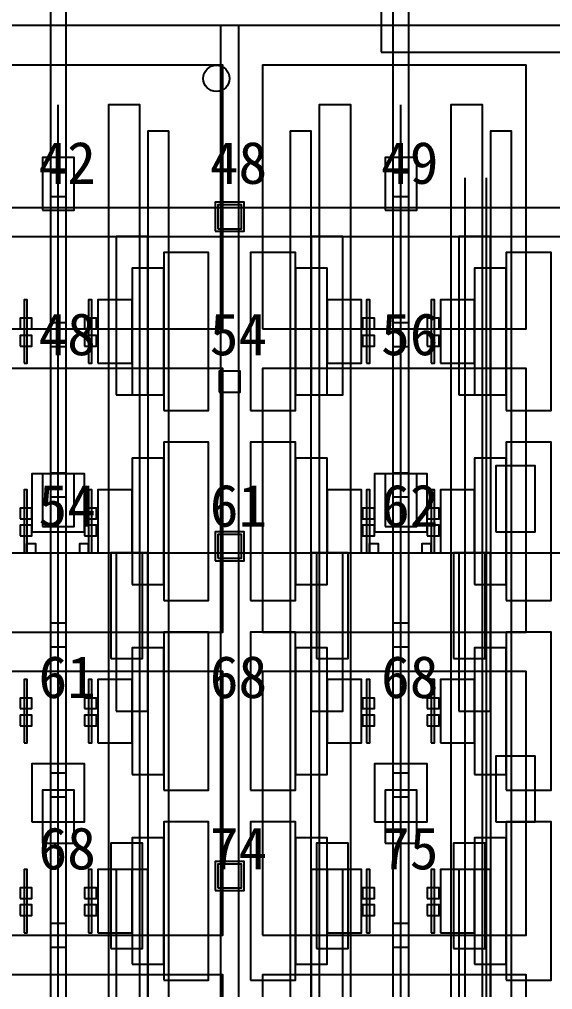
# Model space of a CAD drawing. Header units: metres. Extents: x -1640 to 1560, y -268 to 2338.
# Drawn here: x -341.73 to -321.49, y 2080.44 to 2117.24 of the extents above; entities that cross this region are included whole.
import ezdxf

# ---------------------------------------------------------------- set-up
doc = ezdxf.new("R2010")
doc.units = ezdxf.units.M
for name, color, linetype in [('1F_CHL', 4, 'Continuous'), ('1F_EHS_EXTINGUISHER_HYDRANT_CABINET_CONCEPT', 1, 'Continuous'), ('1F_PUMP', 2, 'Continuous'), ('1F_SCR', 3, 'Continuous'), ('1F_STRUCT_COLUMN', 8, 'Continuous'), ('1F_ZONE', 3, 'Continuous'), ('2F_CSF_LATERAL_RACK_CONCEPT', 9, 'Continuous'), ('2F_RFG', 5, 'Continuous'), ('2F_STRUCT_COLUMN', 8, 'Continuous'), ('2F_VMB', 6, 'Continuous'), ('2F_ZONE', 3, 'Continuous'), ('3F_CLEANROOM_OVERHEAD_PIPE_DUCT_CONCEPT', 9, 'Continuous'), ('3F_EHS_EGRESS_DIST_M', 2, 'Continuous'), ('3F_ETCH', 2, 'Continuous'), ('3F_FOUP', 5, 'Continuous'), ('3F_OHT', 9, 'Continuous'), ('3F_OHTV', 1, 'Continuous'), ('3F_STRUCT_COLUMN', 8, 'Continuous'), ('3F_TBAR', 6, 'Continuous'), ('3F_ZONE', 3, 'Continuous'), ('4F_FFU', 1, 'Continuous'), ('4F_STRUCT_PLENUM_TRUSS_CONCEPT', 9, 'Continuous'), ('4F_ZONE', 3, 'Continuous'), ('5F_CHL', 4, 'Continuous'), ('5F_EHS_EXTINGUISHER_HYDRANT_CABINET_CONCEPT', 1, 'Continuous'), ('5F_PUMP', 2, 'Continuous'), ('5F_SCR', 3, 'Continuous'), ('5F_STRUCT_COLUMN', 8, 'Continuous'), ('5F_ZONE', 3, 'Continuous'), ('6F_CSF_LATERAL_RACK_CONCEPT', 9, 'Continuous'), ('6F_RFG', 5, 'Continuous'), ('6F_STRUCT_COLUMN', 8, 'Continuous'), ('6F_VMB', 6, 'Continuous'), ('6F_ZONE', 3, 'Continuous'), ('7F_CLEANROOM_OVERHEAD_PIPE_DUCT_CONCEPT', 9, 'Continuous'), ('7F_EHS_EGRESS_DIST_M', 2, 'Continuous'), ('7F_ETCH', 2, 'Continuous'), ('7F_FOUP', 5, 'Continuous'), ('7F_OHT', 9, 'Continuous'), ('7F_OHTV', 1, 'Continuous'), ('7F_STRUCT_COLUMN', 8, 'Continuous'), ('7F_TBAR', 6, 'Continuous'), ('7F_ZONE', 3, 'Continuous'), ('8F_FFU', 1, 'Continuous'), ('8F_STRUCT_PLENUM_TRUSS_CONCEPT', 9, 'Continuous'), ('8F_ZONE', 3, 'Continuous'), ('EHS_GAS_SUPPLY', 3, 'Continuous'), ('EHS_PROCESS_EXHAUST', 1, 'Continuous'), ('EHS_TREATED_EXHAUST', 30, 'Continuous'), ('RF_RSC', 4, 'Continuous'), ('UTIL_GAS.SPEC_CONCEPT', 3, 'Continuous'), ('UTIL_PCW.R_CONCEPT', 1, 'Continuous'), ('UTIL_PCW.S_CONCEPT', 6, 'Continuous'), ('UTIL_UPW.R_CONCEPT', 2, 'Continuous'), ('UTIL_UPW.S_CONCEPT', 1, 'Continuous')]:
    doc.layers.add(name, color=color, linetype=linetype)

msp = doc.modelspace()

# ---------------------------------------------------------------- linework, layer by layer
at = {"layer": '1F_CHL'}
for points in [[(-323.65, 2097.8), (-322.15, 2097.8), (-322.15, 2100.3), (-323.65, 2100.3)], [(-323.65, 2086.8), (-322.15, 2086.8), (-322.15, 2089.3), (-323.65, 2089.3)]]:
    msp.add_lwpolyline(points, close=True, dxfattribs=at)
at = {"layer": '1F_EHS_EXTINGUISHER_HYDRANT_CABINET_CONCEPT'}
msp.add_circle((-334.25, 2115), 0.5, dxfattribs=at)
at = {"layer": '1F_PUMP'}
for points in [[(-338.25, 2093), (-337.05, 2093), (-337.05, 2097), (-338.25, 2097)], [(-330.45, 2093), (-329.25, 2093), (-329.25, 2097), (-330.45, 2097)], [(-325.25, 2093), (-324.05, 2093), (-324.05, 2097), (-325.25, 2097)], [(-338.25, 2082), (-337.05, 2082), (-337.05, 2086), (-338.25, 2086)], [(-330.45, 2082), (-329.25, 2082), (-329.25, 2086), (-330.45, 2086)], [(-325.25, 2082), (-324.05, 2082), (-324.05, 2086), (-325.25, 2086)]]:
    msp.add_lwpolyline(points, close=True, dxfattribs=at)
at = {"layer": '1F_SCR'}
for points in [[(-341.25, 2097.8), (-339.25, 2097.8), (-339.25, 2100), (-341.25, 2100)], [(-328.25, 2097.8), (-326.25, 2097.8), (-326.25, 2100), (-328.25, 2100)], [(-341.25, 2086.8), (-339.25, 2086.8), (-339.25, 2089), (-341.25, 2089)], [(-328.25, 2086.8), (-326.25, 2086.8), (-326.25, 2089), (-328.25, 2089)]]:
    msp.add_lwpolyline(points, close=True, dxfattribs=at)
at = {"layer": '1F_STRUCT_COLUMN'}
for points in [[(-334.3, 2109.2), (-333.2, 2109.2), (-333.2, 2110.3), (-334.3, 2110.3)], [(-334.3, 2096.7), (-333.2, 2096.7), (-333.2, 2097.8), (-334.3, 2097.8)], [(-334.3, 2084.2), (-333.2, 2084.2), (-333.2, 2085.3), (-334.3, 2085.3)]]:
    msp.add_lwpolyline(points, close=True, dxfattribs=at)
at = {"layer": '1F_ZONE'}
msp.add_lwpolyline([(-472, 1966), (-247.5, 1966), (-247.5, 2117), (-472, 2117)], close=True, dxfattribs=at)
at = {"layer": '2F_CSF_LATERAL_RACK_CONCEPT'}
for points in [[(-336.85, 1970), (-336.05, 1970), (-336.05, 2113), (-336.85, 2113)], [(-331.45, 1970), (-330.65, 1970), (-330.65, 2113), (-331.45, 2113)], [(-323.85, 1970), (-323.05, 1970), (-323.05, 2113), (-323.85, 2113)]]:
    msp.add_lwpolyline(points, close=True, dxfattribs=at)
at = {"layer": '2F_RFG'}
for points in [[(-338.05, 2103), (-336.85, 2103), (-336.85, 2109), (-338.05, 2109)], [(-330.65, 2103), (-329.45, 2103), (-329.45, 2109), (-330.65, 2109)], [(-325.05, 2103), (-323.85, 2103), (-323.85, 2109), (-325.05, 2109)], [(-338.05, 2091), (-336.85, 2091), (-336.85, 2097), (-338.05, 2097)], [(-330.65, 2091), (-329.45, 2091), (-329.45, 2097), (-330.65, 2097)], [(-325.05, 2091), (-323.85, 2091), (-323.85, 2097), (-325.05, 2097)], [(-338.05, 2079), (-336.85, 2079), (-336.85, 2085), (-338.05, 2085)], [(-330.65, 2079), (-329.45, 2079), (-329.45, 2085), (-330.65, 2085)], [(-325.05, 2079), (-323.85, 2079), (-323.85, 2085), (-325.05, 2085)]]:
    msp.add_lwpolyline(points, close=True, dxfattribs=at)
at = {"layer": '2F_STRUCT_COLUMN'}
for points in [[(-334.2, 2109.3), (-333.3, 2109.3), (-333.3, 2110.2), (-334.2, 2110.2)], [(-334.2, 2096.8), (-333.3, 2096.8), (-333.3, 2097.7), (-334.2, 2097.7)], [(-334.2, 2084.3), (-333.3, 2084.3), (-333.3, 2085.2), (-334.2, 2085.2)]]:
    msp.add_lwpolyline(points, close=True, dxfattribs=at)
at = {"layer": '2F_VMB'}
for points in [[(-340.85, 2110), (-339.65, 2110), (-339.65, 2112), (-340.85, 2112)], [(-327.85, 2110), (-326.65, 2110), (-326.65, 2112), (-327.85, 2112)], [(-340.85, 2098), (-339.65, 2098), (-339.65, 2100), (-340.85, 2100)], [(-327.85, 2098), (-326.65, 2098), (-326.65, 2100), (-327.85, 2100)], [(-340.85, 2086), (-339.65, 2086), (-339.65, 2088), (-340.85, 2088)], [(-327.85, 2086), (-326.65, 2086), (-326.65, 2088), (-327.85, 2088)]]:
    msp.add_lwpolyline(points, close=True, dxfattribs=at)
at = {"layer": '2F_ZONE'}
msp.add_lwpolyline([(-472, 1966), (-247.5, 1966), (-247.5, 2117), (-472, 2117)], close=True, dxfattribs=at)
at = {"layer": '3F_CLEANROOM_OVERHEAD_PIPE_DUCT_CONCEPT'}
for points in [[(-338.35, 1969), (-337.15, 1969), (-337.15, 2114), (-338.35, 2114)], [(-330.35, 1969), (-329.15, 1969), (-329.15, 2114), (-330.35, 2114)], [(-325.35, 1969), (-324.15, 1969), (-324.15, 2114), (-325.35, 2114)]]:
    msp.add_lwpolyline(points, close=True, dxfattribs=at)
at = {"layer": '3F_ETCH'}
for points in [[(-336.25, 2102.4), (-334.55, 2102.4), (-334.55, 2108.4), (-336.25, 2108.4)], [(-332.95, 2102.4), (-331.25, 2102.4), (-331.25, 2108.4), (-332.95, 2108.4)], [(-323.25, 2102.4), (-321.55, 2102.4), (-321.55, 2108.4), (-323.25, 2108.4)], [(-337.45, 2103), (-336.25, 2103), (-336.25, 2107.8), (-337.45, 2107.8)], [(-331.25, 2103), (-330.05, 2103), (-330.05, 2107.8), (-331.25, 2107.8)], [(-324.45, 2103), (-323.25, 2103), (-323.25, 2107.8), (-324.45, 2107.8)], [(-338.75, 2104.2), (-337.45, 2104.2), (-337.45, 2106.6), (-338.75, 2106.6)], [(-330.05, 2104.2), (-328.75, 2104.2), (-328.75, 2106.6), (-330.05, 2106.6)], [(-325.75, 2104.2), (-324.45, 2104.2), (-324.45, 2106.6), (-325.75, 2106.6)], [(-336.25, 2095.2), (-334.55, 2095.2), (-334.55, 2101.2), (-336.25, 2101.2)], [(-332.95, 2095.2), (-331.25, 2095.2), (-331.25, 2101.2), (-332.95, 2101.2)], [(-323.25, 2095.2), (-321.55, 2095.2), (-321.55, 2101.2), (-323.25, 2101.2)], [(-337.45, 2095.8), (-336.25, 2095.8), (-336.25, 2100.6), (-337.45, 2100.6)], [(-331.25, 2095.8), (-330.05, 2095.8), (-330.05, 2100.6), (-331.25, 2100.6)], [(-324.45, 2095.8), (-323.25, 2095.8), (-323.25, 2100.6), (-324.45, 2100.6)], [(-338.75, 2097), (-337.45, 2097), (-337.45, 2099.4), (-338.75, 2099.4)], [(-330.05, 2097), (-328.75, 2097), (-328.75, 2099.4), (-330.05, 2099.4)], [(-325.75, 2097), (-324.45, 2097), (-324.45, 2099.4), (-325.75, 2099.4)], [(-336.25, 2088), (-334.55, 2088), (-334.55, 2094), (-336.25, 2094)], [(-332.95, 2088), (-331.25, 2088), (-331.25, 2094), (-332.95, 2094)], [(-323.25, 2088), (-321.55, 2088), (-321.55, 2094), (-323.25, 2094)], [(-337.45, 2088.6), (-336.25, 2088.6), (-336.25, 2093.4), (-337.45, 2093.4)], [(-331.25, 2088.6), (-330.05, 2088.6), (-330.05, 2093.4), (-331.25, 2093.4)], [(-324.45, 2088.6), (-323.25, 2088.6), (-323.25, 2093.4), (-324.45, 2093.4)], [(-338.75, 2089.8), (-337.45, 2089.8), (-337.45, 2092.2), (-338.75, 2092.2)], [(-330.05, 2089.8), (-328.75, 2089.8), (-328.75, 2092.2), (-330.05, 2092.2)], [(-325.75, 2089.8), (-324.45, 2089.8), (-324.45, 2092.2), (-325.75, 2092.2)], [(-336.25, 2080.8), (-334.55, 2080.8), (-334.55, 2086.8), (-336.25, 2086.8)], [(-332.95, 2080.8), (-331.25, 2080.8), (-331.25, 2086.8), (-332.95, 2086.8)], [(-323.25, 2080.8), (-321.55, 2080.8), (-321.55, 2086.8), (-323.25, 2086.8)], [(-337.45, 2081.4), (-336.25, 2081.4), (-336.25, 2086.2), (-337.45, 2086.2)], [(-331.25, 2081.4), (-330.05, 2081.4), (-330.05, 2086.2), (-331.25, 2086.2)], [(-324.45, 2081.4), (-323.25, 2081.4), (-323.25, 2086.2), (-324.45, 2086.2)], [(-338.75, 2082.6), (-337.45, 2082.6), (-337.45, 2085), (-338.75, 2085)], [(-330.05, 2082.6), (-328.75, 2082.6), (-328.75, 2085), (-330.05, 2085)], [(-325.75, 2082.6), (-324.45, 2082.6), (-324.45, 2085), (-325.75, 2085)]]:
    msp.add_lwpolyline(points, close=True, dxfattribs=at)
at = {"layer": '3F_FOUP'}
for points in [[(-341.7, 2105.5), (-341.25, 2105.5), (-341.25, 2105.9), (-341.7, 2105.9)], [(-339.25, 2105.5), (-338.8, 2105.5), (-338.8, 2105.9), (-339.25, 2105.9)], [(-328.7, 2105.5), (-328.25, 2105.5), (-328.25, 2105.9), (-328.7, 2105.9)], [(-326.25, 2105.5), (-325.8, 2105.5), (-325.8, 2105.9), (-326.25, 2105.9)], [(-341.7, 2104.85), (-341.25, 2104.85), (-341.25, 2105.25), (-341.7, 2105.25)], [(-339.25, 2104.85), (-338.8, 2104.85), (-338.8, 2105.25), (-339.25, 2105.25)], [(-328.7, 2104.85), (-328.25, 2104.85), (-328.25, 2105.25), (-328.7, 2105.25)], [(-326.25, 2104.85), (-325.8, 2104.85), (-325.8, 2105.25), (-326.25, 2105.25)], [(-341.7, 2098.3), (-341.25, 2098.3), (-341.25, 2098.7), (-341.7, 2098.7)], [(-339.25, 2098.3), (-338.8, 2098.3), (-338.8, 2098.7), (-339.25, 2098.7)], [(-328.7, 2098.3), (-328.25, 2098.3), (-328.25, 2098.7), (-328.7, 2098.7)], [(-326.25, 2098.3), (-325.8, 2098.3), (-325.8, 2098.7), (-326.25, 2098.7)], [(-341.7, 2097.65), (-341.25, 2097.65), (-341.25, 2098.05), (-341.7, 2098.05)], [(-339.25, 2097.65), (-338.8, 2097.65), (-338.8, 2098.05), (-339.25, 2098.05)], [(-328.7, 2097.65), (-328.25, 2097.65), (-328.25, 2098.05), (-328.7, 2098.05)], [(-326.25, 2097.65), (-325.8, 2097.65), (-325.8, 2098.05), (-326.25, 2098.05)], [(-341.7, 2091.1), (-341.25, 2091.1), (-341.25, 2091.5), (-341.7, 2091.5)], [(-339.25, 2091.1), (-338.8, 2091.1), (-338.8, 2091.5), (-339.25, 2091.5)], [(-328.7, 2091.1), (-328.25, 2091.1), (-328.25, 2091.5), (-328.7, 2091.5)], [(-326.25, 2091.1), (-325.8, 2091.1), (-325.8, 2091.5), (-326.25, 2091.5)], [(-341.7, 2090.45), (-341.25, 2090.45), (-341.25, 2090.85), (-341.7, 2090.85)], [(-339.25, 2090.45), (-338.8, 2090.45), (-338.8, 2090.85), (-339.25, 2090.85)], [(-328.7, 2090.45), (-328.25, 2090.45), (-328.25, 2090.85), (-328.7, 2090.85)], [(-326.25, 2090.45), (-325.8, 2090.45), (-325.8, 2090.85), (-326.25, 2090.85)], [(-341.7, 2083.9), (-341.25, 2083.9), (-341.25, 2084.3), (-341.7, 2084.3)], [(-339.25, 2083.9), (-338.8, 2083.9), (-338.8, 2084.3), (-339.25, 2084.3)], [(-328.7, 2083.9), (-328.25, 2083.9), (-328.25, 2084.3), (-328.7, 2084.3)], [(-326.25, 2083.9), (-325.8, 2083.9), (-325.8, 2084.3), (-326.25, 2084.3)], [(-341.7, 2083.25), (-341.25, 2083.25), (-341.25, 2083.65), (-341.7, 2083.65)], [(-339.25, 2083.25), (-338.8, 2083.25), (-338.8, 2083.65), (-339.25, 2083.65)], [(-328.7, 2083.25), (-328.25, 2083.25), (-328.25, 2083.65), (-328.7, 2083.65)], [(-326.25, 2083.25), (-325.8, 2083.25), (-325.8, 2083.65), (-326.25, 2083.65)]]:
    msp.add_lwpolyline(points, close=True, dxfattribs=at)
at = {"layer": '3F_OHT'}
for p, q in [((-340.25, 2045.5), (-340.25, 2114)), ((-327.25, 2045.5), (-327.25, 2114))]:
    msp.add_line(p, q, dxfattribs=at)
at = {"layer": '3F_OHTV'}
for points in [[(-340.55, 2110.52), (-339.95, 2110.52), (-339.95, 2111.42), (-340.55, 2111.42)], [(-327.55, 2110.52), (-326.95, 2110.52), (-326.95, 2111.42), (-327.55, 2111.42)], [(-340.55, 2104.83), (-339.95, 2104.83), (-339.95, 2105.73), (-340.55, 2105.73)], [(-327.55, 2104.83), (-326.95, 2104.83), (-326.95, 2105.73), (-327.55, 2105.73)], [(-340.55, 2099.13), (-339.95, 2099.13), (-339.95, 2100.03), (-340.55, 2100.03)], [(-327.55, 2099.13), (-326.95, 2099.13), (-326.95, 2100.03), (-327.55, 2100.03)], [(-340.55, 2093.44), (-339.95, 2093.44), (-339.95, 2094.34), (-340.55, 2094.34)], [(-327.55, 2093.44), (-326.95, 2093.44), (-326.95, 2094.34), (-327.55, 2094.34)], [(-340.55, 2087.75), (-339.95, 2087.75), (-339.95, 2088.65), (-340.55, 2088.65)], [(-327.55, 2087.75), (-326.95, 2087.75), (-326.95, 2088.65), (-327.55, 2088.65)], [(-340.55, 2082.05), (-339.95, 2082.05), (-339.95, 2082.95), (-340.55, 2082.95)], [(-327.55, 2082.05), (-326.95, 2082.05), (-326.95, 2082.95), (-327.55, 2082.95)]]:
    msp.add_lwpolyline(points, close=True, dxfattribs=at)
at = {"layer": '3F_STRUCT_COLUMN'}
msp.add_lwpolyline([(-334.15, 2103.1), (-333.35, 2103.1), (-333.35, 2103.9), (-334.15, 2103.9)], close=True, dxfattribs=at)
at = {"layer": '3F_TBAR'}
for points in [[(-341.55, 2104.2), (-341.43, 2104.2), (-341.43, 2106.6), (-341.55, 2106.6)], [(-339.1, 2104.2), (-338.98, 2104.2), (-338.98, 2106.6), (-339.1, 2106.6)], [(-328.55, 2104.2), (-328.43, 2104.2), (-328.43, 2106.6), (-328.55, 2106.6)], [(-326.1, 2104.2), (-325.98, 2104.2), (-325.98, 2106.6), (-326.1, 2106.6)], [(-341.55, 2097), (-341.43, 2097), (-341.43, 2099.4), (-341.55, 2099.4)], [(-339.1, 2097), (-338.98, 2097), (-338.98, 2099.4), (-339.1, 2099.4)], [(-328.55, 2097), (-328.43, 2097), (-328.43, 2099.4), (-328.55, 2099.4)], [(-326.1, 2097), (-325.98, 2097), (-325.98, 2099.4), (-326.1, 2099.4)], [(-341.55, 2089.8), (-341.43, 2089.8), (-341.43, 2092.2), (-341.55, 2092.2)], [(-339.1, 2089.8), (-338.98, 2089.8), (-338.98, 2092.2), (-339.1, 2092.2)], [(-328.55, 2089.8), (-328.43, 2089.8), (-328.43, 2092.2), (-328.55, 2092.2)], [(-326.1, 2089.8), (-325.98, 2089.8), (-325.98, 2092.2), (-326.1, 2092.2)], [(-341.55, 2082.6), (-341.43, 2082.6), (-341.43, 2085), (-341.55, 2085)], [(-339.1, 2082.6), (-338.98, 2082.6), (-338.98, 2085), (-339.1, 2085)], [(-328.55, 2082.6), (-328.43, 2082.6), (-328.43, 2085), (-328.55, 2085)], [(-326.1, 2082.6), (-325.98, 2082.6), (-325.98, 2085), (-326.1, 2085)]]:
    msp.add_lwpolyline(points, close=True, dxfattribs=at)
at = {"layer": '3F_ZONE'}
msp.add_lwpolyline([(-472, 1966), (-247.5, 1966), (-247.5, 2117), (-472, 2117)], close=True, dxfattribs=at)
at = {"layer": '4F_FFU'}
for points in [[(-344, 2105.5), (-334, 2105.5), (-334, 2115.5), (-344, 2115.5)], [(-332.5, 2105.5), (-322.5, 2105.5), (-322.5, 2115.5), (-332.5, 2115.5)], [(-344, 2094), (-334, 2094), (-334, 2104), (-344, 2104)], [(-332.5, 2094), (-322.5, 2094), (-322.5, 2104), (-332.5, 2104)], [(-344, 2082.5), (-334, 2082.5), (-334, 2092.5), (-344, 2092.5)], [(-332.5, 2082.5), (-322.5, 2082.5), (-322.5, 2092.5), (-332.5, 2092.5)], [(-344, 2071), (-334, 2071), (-334, 2081), (-344, 2081)], [(-332.5, 2071), (-322.5, 2071), (-322.5, 2081), (-332.5, 2081)]]:
    msp.add_lwpolyline(points, close=True, dxfattribs=at)
at = {"layer": '4F_STRUCT_PLENUM_TRUSS_CONCEPT'}
msp.add_lwpolyline([(-334.1, 1966), (-333.4, 1966), (-333.4, 2117), (-334.1, 2117)], close=True, dxfattribs=at)
at = {"layer": '4F_ZONE'}
msp.add_lwpolyline([(-472, 1966), (-247.5, 1966), (-247.5, 2117), (-472, 2117)], close=True, dxfattribs=at)
at = {"layer": '5F_CHL'}
for points in [[(-323.65, 2097.8), (-322.15, 2097.8), (-322.15, 2100.3), (-323.65, 2100.3)], [(-323.65, 2086.8), (-322.15, 2086.8), (-322.15, 2089.3), (-323.65, 2089.3)]]:
    msp.add_lwpolyline(points, close=True, dxfattribs=at)
at = {"layer": '5F_EHS_EXTINGUISHER_HYDRANT_CABINET_CONCEPT'}
msp.add_circle((-334.25, 2115), 0.5, dxfattribs=at)
at = {"layer": '5F_PUMP'}
for points in [[(-338.25, 2093), (-337.05, 2093), (-337.05, 2097), (-338.25, 2097)], [(-330.45, 2093), (-329.25, 2093), (-329.25, 2097), (-330.45, 2097)], [(-325.25, 2093), (-324.05, 2093), (-324.05, 2097), (-325.25, 2097)], [(-338.25, 2082), (-337.05, 2082), (-337.05, 2086), (-338.25, 2086)], [(-330.45, 2082), (-329.25, 2082), (-329.25, 2086), (-330.45, 2086)], [(-325.25, 2082), (-324.05, 2082), (-324.05, 2086), (-325.25, 2086)]]:
    msp.add_lwpolyline(points, close=True, dxfattribs=at)
at = {"layer": '5F_SCR'}
for points in [[(-341.25, 2097.8), (-339.25, 2097.8), (-339.25, 2100), (-341.25, 2100)], [(-328.25, 2097.8), (-326.25, 2097.8), (-326.25, 2100), (-328.25, 2100)], [(-341.25, 2086.8), (-339.25, 2086.8), (-339.25, 2089), (-341.25, 2089)], [(-328.25, 2086.8), (-326.25, 2086.8), (-326.25, 2089), (-328.25, 2089)]]:
    msp.add_lwpolyline(points, close=True, dxfattribs=at)
at = {"layer": '5F_STRUCT_COLUMN'}
for points in [[(-334.3, 2109.2), (-333.2, 2109.2), (-333.2, 2110.3), (-334.3, 2110.3)], [(-334.3, 2096.7), (-333.2, 2096.7), (-333.2, 2097.8), (-334.3, 2097.8)], [(-334.3, 2084.2), (-333.2, 2084.2), (-333.2, 2085.3), (-334.3, 2085.3)]]:
    msp.add_lwpolyline(points, close=True, dxfattribs=at)
at = {"layer": '5F_ZONE'}
msp.add_lwpolyline([(-472, 1966), (-247.5, 1966), (-247.5, 2117), (-472, 2117)], close=True, dxfattribs=at)
at = {"layer": '6F_CSF_LATERAL_RACK_CONCEPT'}
for points in [[(-336.85, 1970), (-336.05, 1970), (-336.05, 2113), (-336.85, 2113)], [(-331.45, 1970), (-330.65, 1970), (-330.65, 2113), (-331.45, 2113)], [(-323.85, 1970), (-323.05, 1970), (-323.05, 2113), (-323.85, 2113)]]:
    msp.add_lwpolyline(points, close=True, dxfattribs=at)
at = {"layer": '6F_RFG'}
for points in [[(-338.05, 2103), (-336.85, 2103), (-336.85, 2109), (-338.05, 2109)], [(-330.65, 2103), (-329.45, 2103), (-329.45, 2109), (-330.65, 2109)], [(-325.05, 2103), (-323.85, 2103), (-323.85, 2109), (-325.05, 2109)], [(-338.05, 2091), (-336.85, 2091), (-336.85, 2097), (-338.05, 2097)], [(-330.65, 2091), (-329.45, 2091), (-329.45, 2097), (-330.65, 2097)], [(-325.05, 2091), (-323.85, 2091), (-323.85, 2097), (-325.05, 2097)], [(-338.05, 2079), (-336.85, 2079), (-336.85, 2085), (-338.05, 2085)], [(-330.65, 2079), (-329.45, 2079), (-329.45, 2085), (-330.65, 2085)], [(-325.05, 2079), (-323.85, 2079), (-323.85, 2085), (-325.05, 2085)]]:
    msp.add_lwpolyline(points, close=True, dxfattribs=at)
at = {"layer": '6F_STRUCT_COLUMN'}
for points in [[(-334.2, 2109.3), (-333.3, 2109.3), (-333.3, 2110.2), (-334.2, 2110.2)], [(-334.2, 2096.8), (-333.3, 2096.8), (-333.3, 2097.7), (-334.2, 2097.7)], [(-334.2, 2084.3), (-333.3, 2084.3), (-333.3, 2085.2), (-334.2, 2085.2)]]:
    msp.add_lwpolyline(points, close=True, dxfattribs=at)
at = {"layer": '6F_VMB'}
for points in [[(-340.85, 2110), (-339.65, 2110), (-339.65, 2112), (-340.85, 2112)], [(-327.85, 2110), (-326.65, 2110), (-326.65, 2112), (-327.85, 2112)], [(-340.85, 2098), (-339.65, 2098), (-339.65, 2100), (-340.85, 2100)], [(-327.85, 2098), (-326.65, 2098), (-326.65, 2100), (-327.85, 2100)], [(-340.85, 2086), (-339.65, 2086), (-339.65, 2088), (-340.85, 2088)], [(-327.85, 2086), (-326.65, 2086), (-326.65, 2088), (-327.85, 2088)]]:
    msp.add_lwpolyline(points, close=True, dxfattribs=at)
at = {"layer": '6F_ZONE'}
msp.add_lwpolyline([(-472, 1966), (-247.5, 1966), (-247.5, 2117), (-472, 2117)], close=True, dxfattribs=at)
at = {"layer": '7F_CLEANROOM_OVERHEAD_PIPE_DUCT_CONCEPT'}
for points in [[(-338.35, 1969), (-337.15, 1969), (-337.15, 2114), (-338.35, 2114)], [(-330.35, 1969), (-329.15, 1969), (-329.15, 2114), (-330.35, 2114)], [(-325.35, 1969), (-324.15, 1969), (-324.15, 2114), (-325.35, 2114)]]:
    msp.add_lwpolyline(points, close=True, dxfattribs=at)
at = {"layer": '7F_ETCH'}
for points in [[(-336.25, 2102.4), (-334.55, 2102.4), (-334.55, 2108.4), (-336.25, 2108.4)], [(-332.95, 2102.4), (-331.25, 2102.4), (-331.25, 2108.4), (-332.95, 2108.4)], [(-323.25, 2102.4), (-321.55, 2102.4), (-321.55, 2108.4), (-323.25, 2108.4)], [(-337.45, 2103), (-336.25, 2103), (-336.25, 2107.8), (-337.45, 2107.8)], [(-331.25, 2103), (-330.05, 2103), (-330.05, 2107.8), (-331.25, 2107.8)], [(-324.45, 2103), (-323.25, 2103), (-323.25, 2107.8), (-324.45, 2107.8)], [(-338.75, 2104.2), (-337.45, 2104.2), (-337.45, 2106.6), (-338.75, 2106.6)], [(-330.05, 2104.2), (-328.75, 2104.2), (-328.75, 2106.6), (-330.05, 2106.6)], [(-325.75, 2104.2), (-324.45, 2104.2), (-324.45, 2106.6), (-325.75, 2106.6)], [(-336.25, 2095.2), (-334.55, 2095.2), (-334.55, 2101.2), (-336.25, 2101.2)], [(-332.95, 2095.2), (-331.25, 2095.2), (-331.25, 2101.2), (-332.95, 2101.2)], [(-323.25, 2095.2), (-321.55, 2095.2), (-321.55, 2101.2), (-323.25, 2101.2)], [(-337.45, 2095.8), (-336.25, 2095.8), (-336.25, 2100.6), (-337.45, 2100.6)], [(-331.25, 2095.8), (-330.05, 2095.8), (-330.05, 2100.6), (-331.25, 2100.6)], [(-324.45, 2095.8), (-323.25, 2095.8), (-323.25, 2100.6), (-324.45, 2100.6)], [(-338.75, 2097), (-337.45, 2097), (-337.45, 2099.4), (-338.75, 2099.4)], [(-330.05, 2097), (-328.75, 2097), (-328.75, 2099.4), (-330.05, 2099.4)], [(-325.75, 2097), (-324.45, 2097), (-324.45, 2099.4), (-325.75, 2099.4)], [(-336.25, 2088), (-334.55, 2088), (-334.55, 2094), (-336.25, 2094)], [(-332.95, 2088), (-331.25, 2088), (-331.25, 2094), (-332.95, 2094)], [(-323.25, 2088), (-321.55, 2088), (-321.55, 2094), (-323.25, 2094)], [(-337.45, 2088.6), (-336.25, 2088.6), (-336.25, 2093.4), (-337.45, 2093.4)], [(-331.25, 2088.6), (-330.05, 2088.6), (-330.05, 2093.4), (-331.25, 2093.4)], [(-324.45, 2088.6), (-323.25, 2088.6), (-323.25, 2093.4), (-324.45, 2093.4)], [(-338.75, 2089.8), (-337.45, 2089.8), (-337.45, 2092.2), (-338.75, 2092.2)], [(-330.05, 2089.8), (-328.75, 2089.8), (-328.75, 2092.2), (-330.05, 2092.2)], [(-325.75, 2089.8), (-324.45, 2089.8), (-324.45, 2092.2), (-325.75, 2092.2)], [(-336.25, 2080.8), (-334.55, 2080.8), (-334.55, 2086.8), (-336.25, 2086.8)], [(-332.95, 2080.8), (-331.25, 2080.8), (-331.25, 2086.8), (-332.95, 2086.8)], [(-323.25, 2080.8), (-321.55, 2080.8), (-321.55, 2086.8), (-323.25, 2086.8)], [(-337.45, 2081.4), (-336.25, 2081.4), (-336.25, 2086.2), (-337.45, 2086.2)], [(-331.25, 2081.4), (-330.05, 2081.4), (-330.05, 2086.2), (-331.25, 2086.2)], [(-324.45, 2081.4), (-323.25, 2081.4), (-323.25, 2086.2), (-324.45, 2086.2)], [(-338.75, 2082.6), (-337.45, 2082.6), (-337.45, 2085), (-338.75, 2085)], [(-330.05, 2082.6), (-328.75, 2082.6), (-328.75, 2085), (-330.05, 2085)], [(-325.75, 2082.6), (-324.45, 2082.6), (-324.45, 2085), (-325.75, 2085)]]:
    msp.add_lwpolyline(points, close=True, dxfattribs=at)
at = {"layer": '7F_FOUP'}
for points in [[(-341.7, 2105.5), (-341.25, 2105.5), (-341.25, 2105.9), (-341.7, 2105.9)], [(-339.25, 2105.5), (-338.8, 2105.5), (-338.8, 2105.9), (-339.25, 2105.9)], [(-328.7, 2105.5), (-328.25, 2105.5), (-328.25, 2105.9), (-328.7, 2105.9)], [(-326.25, 2105.5), (-325.8, 2105.5), (-325.8, 2105.9), (-326.25, 2105.9)], [(-341.7, 2104.85), (-341.25, 2104.85), (-341.25, 2105.25), (-341.7, 2105.25)], [(-339.25, 2104.85), (-338.8, 2104.85), (-338.8, 2105.25), (-339.25, 2105.25)], [(-328.7, 2104.85), (-328.25, 2104.85), (-328.25, 2105.25), (-328.7, 2105.25)], [(-326.25, 2104.85), (-325.8, 2104.85), (-325.8, 2105.25), (-326.25, 2105.25)], [(-341.7, 2098.3), (-341.25, 2098.3), (-341.25, 2098.7), (-341.7, 2098.7)], [(-339.25, 2098.3), (-338.8, 2098.3), (-338.8, 2098.7), (-339.25, 2098.7)], [(-328.7, 2098.3), (-328.25, 2098.3), (-328.25, 2098.7), (-328.7, 2098.7)], [(-326.25, 2098.3), (-325.8, 2098.3), (-325.8, 2098.7), (-326.25, 2098.7)], [(-341.7, 2097.65), (-341.25, 2097.65), (-341.25, 2098.05), (-341.7, 2098.05)], [(-339.25, 2097.65), (-338.8, 2097.65), (-338.8, 2098.05), (-339.25, 2098.05)], [(-328.7, 2097.65), (-328.25, 2097.65), (-328.25, 2098.05), (-328.7, 2098.05)], [(-326.25, 2097.65), (-325.8, 2097.65), (-325.8, 2098.05), (-326.25, 2098.05)], [(-341.7, 2091.1), (-341.25, 2091.1), (-341.25, 2091.5), (-341.7, 2091.5)], [(-339.25, 2091.1), (-338.8, 2091.1), (-338.8, 2091.5), (-339.25, 2091.5)], [(-328.7, 2091.1), (-328.25, 2091.1), (-328.25, 2091.5), (-328.7, 2091.5)], [(-326.25, 2091.1), (-325.8, 2091.1), (-325.8, 2091.5), (-326.25, 2091.5)], [(-341.7, 2090.45), (-341.25, 2090.45), (-341.25, 2090.85), (-341.7, 2090.85)], [(-339.25, 2090.45), (-338.8, 2090.45), (-338.8, 2090.85), (-339.25, 2090.85)], [(-328.7, 2090.45), (-328.25, 2090.45), (-328.25, 2090.85), (-328.7, 2090.85)], [(-326.25, 2090.45), (-325.8, 2090.45), (-325.8, 2090.85), (-326.25, 2090.85)], [(-341.7, 2083.9), (-341.25, 2083.9), (-341.25, 2084.3), (-341.7, 2084.3)], [(-339.25, 2083.9), (-338.8, 2083.9), (-338.8, 2084.3), (-339.25, 2084.3)], [(-328.7, 2083.9), (-328.25, 2083.9), (-328.25, 2084.3), (-328.7, 2084.3)], [(-326.25, 2083.9), (-325.8, 2083.9), (-325.8, 2084.3), (-326.25, 2084.3)], [(-341.7, 2083.25), (-341.25, 2083.25), (-341.25, 2083.65), (-341.7, 2083.65)], [(-339.25, 2083.25), (-338.8, 2083.25), (-338.8, 2083.65), (-339.25, 2083.65)], [(-328.7, 2083.25), (-328.25, 2083.25), (-328.25, 2083.65), (-328.7, 2083.65)], [(-326.25, 2083.25), (-325.8, 2083.25), (-325.8, 2083.65), (-326.25, 2083.65)]]:
    msp.add_lwpolyline(points, close=True, dxfattribs=at)
at = {"layer": '7F_OHT'}
for p, q in [((-340.25, 2045.5), (-340.25, 2114)), ((-327.25, 2045.5), (-327.25, 2114))]:
    msp.add_line(p, q, dxfattribs=at)
at = {"layer": '7F_OHTV'}
for points in [[(-340.55, 2110.52), (-339.95, 2110.52), (-339.95, 2111.42), (-340.55, 2111.42)], [(-327.55, 2110.52), (-326.95, 2110.52), (-326.95, 2111.42), (-327.55, 2111.42)], [(-340.55, 2104.83), (-339.95, 2104.83), (-339.95, 2105.73), (-340.55, 2105.73)], [(-327.55, 2104.83), (-326.95, 2104.83), (-326.95, 2105.73), (-327.55, 2105.73)], [(-340.55, 2099.13), (-339.95, 2099.13), (-339.95, 2100.03), (-340.55, 2100.03)], [(-327.55, 2099.13), (-326.95, 2099.13), (-326.95, 2100.03), (-327.55, 2100.03)], [(-340.55, 2093.44), (-339.95, 2093.44), (-339.95, 2094.34), (-340.55, 2094.34)], [(-327.55, 2093.44), (-326.95, 2093.44), (-326.95, 2094.34), (-327.55, 2094.34)], [(-340.55, 2087.75), (-339.95, 2087.75), (-339.95, 2088.65), (-340.55, 2088.65)], [(-327.55, 2087.75), (-326.95, 2087.75), (-326.95, 2088.65), (-327.55, 2088.65)], [(-340.55, 2082.05), (-339.95, 2082.05), (-339.95, 2082.95), (-340.55, 2082.95)], [(-327.55, 2082.05), (-326.95, 2082.05), (-326.95, 2082.95), (-327.55, 2082.95)]]:
    msp.add_lwpolyline(points, close=True, dxfattribs=at)
at = {"layer": '7F_STRUCT_COLUMN'}
msp.add_lwpolyline([(-334.15, 2103.1), (-333.35, 2103.1), (-333.35, 2103.9), (-334.15, 2103.9)], close=True, dxfattribs=at)
at = {"layer": '7F_TBAR'}
for points in [[(-341.55, 2104.2), (-341.43, 2104.2), (-341.43, 2106.6), (-341.55, 2106.6)], [(-339.1, 2104.2), (-338.98, 2104.2), (-338.98, 2106.6), (-339.1, 2106.6)], [(-328.55, 2104.2), (-328.43, 2104.2), (-328.43, 2106.6), (-328.55, 2106.6)], [(-326.1, 2104.2), (-325.98, 2104.2), (-325.98, 2106.6), (-326.1, 2106.6)], [(-341.55, 2097), (-341.43, 2097), (-341.43, 2099.4), (-341.55, 2099.4)], [(-339.1, 2097), (-338.98, 2097), (-338.98, 2099.4), (-339.1, 2099.4)], [(-328.55, 2097), (-328.43, 2097), (-328.43, 2099.4), (-328.55, 2099.4)], [(-326.1, 2097), (-325.98, 2097), (-325.98, 2099.4), (-326.1, 2099.4)], [(-341.55, 2089.8), (-341.43, 2089.8), (-341.43, 2092.2), (-341.55, 2092.2)], [(-339.1, 2089.8), (-338.98, 2089.8), (-338.98, 2092.2), (-339.1, 2092.2)], [(-328.55, 2089.8), (-328.43, 2089.8), (-328.43, 2092.2), (-328.55, 2092.2)], [(-326.1, 2089.8), (-325.98, 2089.8), (-325.98, 2092.2), (-326.1, 2092.2)], [(-341.55, 2082.6), (-341.43, 2082.6), (-341.43, 2085), (-341.55, 2085)], [(-339.1, 2082.6), (-338.98, 2082.6), (-338.98, 2085), (-339.1, 2085)], [(-328.55, 2082.6), (-328.43, 2082.6), (-328.43, 2085), (-328.55, 2085)], [(-326.1, 2082.6), (-325.98, 2082.6), (-325.98, 2085), (-326.1, 2085)]]:
    msp.add_lwpolyline(points, close=True, dxfattribs=at)
at = {"layer": '7F_ZONE'}
msp.add_lwpolyline([(-472, 1966), (-247.5, 1966), (-247.5, 2117), (-472, 2117)], close=True, dxfattribs=at)
at = {"layer": '8F_FFU'}
for points in [[(-344, 2105.5), (-334, 2105.5), (-334, 2115.5), (-344, 2115.5)], [(-332.5, 2105.5), (-322.5, 2105.5), (-322.5, 2115.5), (-332.5, 2115.5)], [(-344, 2094), (-334, 2094), (-334, 2104), (-344, 2104)], [(-332.5, 2094), (-322.5, 2094), (-322.5, 2104), (-332.5, 2104)], [(-344, 2082.5), (-334, 2082.5), (-334, 2092.5), (-344, 2092.5)], [(-332.5, 2082.5), (-322.5, 2082.5), (-322.5, 2092.5), (-332.5, 2092.5)], [(-344, 2071), (-334, 2071), (-334, 2081), (-344, 2081)], [(-332.5, 2071), (-322.5, 2071), (-322.5, 2081), (-332.5, 2081)]]:
    msp.add_lwpolyline(points, close=True, dxfattribs=at)
at = {"layer": '8F_STRUCT_PLENUM_TRUSS_CONCEPT'}
msp.add_lwpolyline([(-334.1, 1966), (-333.4, 1966), (-333.4, 2117), (-334.1, 2117)], close=True, dxfattribs=at)
at = {"layer": '8F_ZONE'}
msp.add_lwpolyline([(-472, 1966), (-247.5, 1966), (-247.5, 2117), (-472, 2117)], close=True, dxfattribs=at)
at = {"layer": 'EHS_GAS_SUPPLY'}
for points in [[(-339.45, 2097), (-339.1, 2097), (-339.1, 2097.35), (-339.45, 2097.35)], [(-339.45, 2097), (-339.1, 2097), (-339.1, 2097.35), (-339.45, 2097.35)], [(-326.45, 2097), (-326.1, 2097), (-326.1, 2097.35), (-326.45, 2097.35)], [(-326.45, 2097), (-326.1, 2097), (-326.1, 2097.35), (-326.45, 2097.35)]]:
    msp.add_lwpolyline(points, close=True, dxfattribs=at)
at = {"layer": 'EHS_PROCESS_EXHAUST'}
for points in [[(-341.45, 2097), (-341.1, 2097), (-341.1, 2097.35), (-341.45, 2097.35)], [(-341.45, 2097), (-341.1, 2097), (-341.1, 2097.35), (-341.45, 2097.35)], [(-328.45, 2097), (-328.1, 2097), (-328.1, 2097.35), (-328.45, 2097.35)], [(-328.45, 2097), (-328.1, 2097), (-328.1, 2097.35), (-328.45, 2097.35)]]:
    msp.add_lwpolyline(points, close=True, dxfattribs=at)
at = {"layer": 'EHS_TREATED_EXHAUST'}
for points in [[(-340.55, 1970), (-339.95, 1970), (-339.95, 2125), (-340.55, 2125)], [(-340.55, 1970), (-339.95, 1970), (-339.95, 2125), (-340.55, 2125)], [(-327.55, 1970), (-326.95, 1970), (-326.95, 2125), (-327.55, 2125)], [(-327.55, 1970), (-326.95, 1970), (-326.95, 2125), (-327.55, 2125)]]:
    msp.add_lwpolyline(points, close=True, dxfattribs=at)
at = {"layer": 'RF_RSC'}
msp.add_lwpolyline([(-328, 2116), (-321, 2116), (-321, 2121), (-328, 2121)], close=True, dxfattribs=at)
at = {"layer": 'UTIL_GAS.SPEC_CONCEPT'}
msp.add_line((-466.3, 2097), (-2.7, 2097), dxfattribs=at)
msp.add_line((-466.3, 2097), (-2.7, 2097), dxfattribs=at)
at = {"layer": 'UTIL_PCW.R_CONCEPT'}
msp.add_line((-324.005, 1971.78), (-324.005, 2111.23), dxfattribs=at)
msp.add_line((-324.005, 1971.78), (-324.005, 2111.23), dxfattribs=at)
at = {"layer": 'UTIL_PCW.S_CONCEPT'}
msp.add_line((-324.805, 1971.78), (-324.805, 2111.23), dxfattribs=at)
msp.add_line((-324.805, 1971.78), (-324.805, 2111.23), dxfattribs=at)
at = {"layer": 'UTIL_UPW.R_CONCEPT'}
msp.add_line((-468.3, 2110.1), (-2.7, 2110.1), dxfattribs=at)
msp.add_line((-468.3, 2110.1), (-2.7, 2110.1), dxfattribs=at)
at = {"layer": 'UTIL_UPW.S_CONCEPT'}
msp.add_line((-468.3, 2109), (-2.7, 2109), dxfattribs=at)
msp.add_line((-468.3, 2109), (-2.7, 2109), dxfattribs=at)

# ---------------------------------------------------------------- texts
at = {"layer": '3F_EHS_EGRESS_DIST_M'}
for s, p in [('42', (-341, 2111)), ('48', (-334.5, 2111)), ('49', (-328, 2111)), ('48', (-341, 2104.5)), ('54', (-334.5, 2104.5)), ('56', (-328, 2104.5)), ('61', (-334.5, 2098)), ('62', (-328, 2098)), ('54', (-341, 2098)), ('61', (-341, 2091.5)), ('68', (-334.5, 2091.5)), ('68', (-328, 2091.5)), ('68', (-341, 2085)), ('74', (-334.5, 2085)), ('75', (-328, 2085))]:
    msp.add_text(s, height=1.6, dxfattribs=at).set_placement(p)
at = {"layer": '7F_EHS_EGRESS_DIST_M'}
for s, p in [('42', (-341, 2111)), ('48', (-334.5, 2111)), ('49', (-328, 2111)), ('48', (-341, 2104.5)), ('54', (-334.5, 2104.5)), ('56', (-328, 2104.5)), ('61', (-334.5, 2098)), ('62', (-328, 2098)), ('54', (-341, 2098)), ('61', (-341, 2091.5)), ('68', (-334.5, 2091.5)), ('68', (-328, 2091.5)), ('68', (-341, 2085)), ('74', (-334.5, 2085)), ('75', (-328, 2085))]:
    msp.add_text(s, height=1.6, dxfattribs=at).set_placement(p)

doc.saveas('drawing.dxf')
